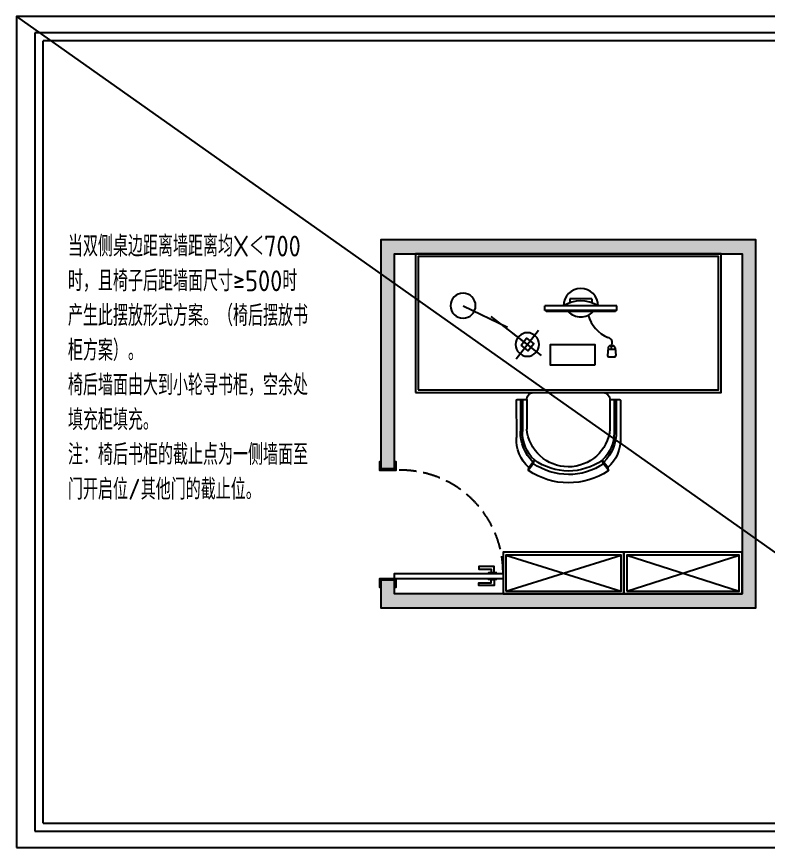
# Model space of a CAD drawing. Extents: x 422240 to 534325, y -8262 to 172635.
# Drawn here: x 489552 to 494962, y 84255 to 90236 of the extents above; entities that cross this region are included whole.
import ezdxf

# ---------------------------------------------------------------- set-up
doc = ezdxf.new("R2010")
doc.units = 0
doc.header["$LTSCALE"] = 1000
doc.header["$MEASUREMENT"] = 0
doc.linetypes.add('DASH', pattern=[0.35, 0.25, -0.1])
for name, color, linetype in [('PM-家具', 146, 'Continuous'), ('WALL', 255, 'Continuous'), ('wipess', 8, 'Continuous'), ('活动家具', 7, 'Continuous')]:
    doc.layers.add(name, color=color, linetype=linetype)
doc.styles.get("Standard").update_dxf_attribs({"font": 'gbenor.shx', "bigfont": 'gbcbig.shx'})

# ---------------------------------------------------------------- blocks, each defined once
blk = doc.blocks.new('书房摆放方案图框')
at = {"color": 251}
for p, q in [((25027, 17757), (372, 17757)), ((372, 17757), (372, 493)), ((372, 493), (25027, 493))]:
    blk.add_line(p, q, dxfattribs=at)
for p, q in [((24853, 17583), (546, 17583)), ((546, 667), (546, 17583)), ((546, 667), (24853, 667))]:
    blk.add_line(p, q)
blk.add_lwpolyline([(-25, 145), (25375, 145), (25375, 18105), (-25, 18105)], close=True)
blk = doc.blocks.new('door-swing-single1')
at = {"color": 0, "linetype": 'ByBlock'}
for points in [[(10, -10), (10, 110), (-50, 110), (-50, 100), (0, 100)], [(0, 0), (0, 100)], [(0, 0), (-50, 0), (-50, -10), (10, -10)], [(10, 0), (48, 0), (48, -780), (10, -780), (10, -10)]]:
    blk.add_lwpolyline(points, dxfattribs=at)
for points in [[(800, 0), (800, 100), (850, 100), (850, 110), (790, 110), (790, -10), (850, -10), (850, 0)], [(5, -715), (-40, -715), (-40, -605), (-20, -605), (-20, -695), (5, -695)], [(53, -715), (98, -715), (98, -605), (78, -605), (78, -695), (53, -695)], [(5, -735), (5, -675), (10, -675), (10, -735)], [(53, -735), (53, -675), (48, -675), (48, -735)]]:
    blk.add_lwpolyline(points, close=True, dxfattribs=at)
at = {"color": 250, "linetype": 'DASH', "ltscale": 0.5}
blk.add_arc((53.8, -42.6), 737.4, 269.54749, 3.31294, dxfattribs=at)
blk = doc.blocks.new('A$C0C407320')
blk.add_wipeout([(-244.3, -90.3), (-264, -110), (-284.9, -136.2), (-301, -162.2), (-321.6, -210.1), (-330.9, -249), (-334.6, -293.5), (-334.5, -575), (-333, -578.5), (-329.5, -580), (-259.4, -580), (-257.4, -594), (-244.8, -615.4), (-231.9, -624.6), (-209.4, -630), (289.4, -629.2), (309.8, -624.9), (327.5, -611.6), (335.3, -599.2), (338, -591.2), (339.4, -579.2), (409.3, -579.2), (412.9, -577.7), (414.3, -574.2), (414.8, -293), (411.6, -250.7), (401.4, -208.2), (387.4, -173.3), (363.5, -133.1), (342.7, -107.5), (330.2, -94.8), (324.5, -89.5), (328.6, -69.4), (327.9, -67.5), (326.6, -66.1), (299.3, -46.1), (255.6, -20.7), (224.7, -7), (191.1, 4.5), (142.8, 15.4), (120.7, 18.4), (94.7, 20.2), (1.4, 19.6), (-48.2, 16.5), (-107.1, 4.4), (-173.1, -21.1), (-206.7, -39.8), (-231.4, -56.5), (-244.3, -66.3), (-246.9, -68.4), (-248.2, -71.5), (-247.7, -73.5), (-246.8, -77.7)]).dxf.layer = 'wipess'
at = {"color": 0}
for p, q in [((-247.7, -73.5), (-244.3, -90.3)), ((-247.4, -73.9), (-213.9, -118.6)), ((-244.3, -90.3), (-204.1, -144.7)), ((-213.9, -118.6), (-203.4, -143.7)), ((294.1, -117.8), (284.1, -141.6)), ((324.5, -89.4), (284.5, -143.5)), ((327.6, -73.1), (294.1, -117.8)), ((327.9, -72.7), (324.5, -89.4)), ((-334.5, -575), (-334.3, -306.3)), ((-289.6, -580), (-289.4, -349.6)), ((369.4, -579.2), (369.6, -339.8)), ((414.3, -574.2), (414.5, -305.4)), ((-259.4, -580), (-259.2, -367.4)), ((339.4, -579.2), (339.6, -366.6)), ((-329.5, -580), (-259.4, -580)), ((339.4, -579.2), (409.3, -579.2)), ((-209.4, -630), (289.4, -629.2))]:
    blk.add_line(p, q, dxfattribs=at)
at = {"color": 252}
for p, q in [((-304.7, -580), (-304.4, -351.7)), ((384.7, -579.2), (385, -350.8))]:
    blk.add_line(p, q, dxfattribs=at)
at = {"color": 0}
for centre, radius, start, end in [((41.6, -494.7), 514.7, 56.37969, 124.09103), ((-60.7, -293.5), 273.9, 132.07905, 182.66395), ((40.2, -395.8), 300.8, 5.56925, 174.59047), ((-244.1, -71.5), 4.14, 133.12278, 216.30489), ((140.9, -292.7), 273.9, 357.33605, 47.92095), ((323.6, -70.1), 5, 323.14068, 52.97161), ((-24.2, -339.9), 265.4, 132.65772, 182.10225), ((-207.8, -141.4), 5, 319.42232, 333.3582), ((289.1, -141.6), 5, 180, 220.57768), ((105.2, -338.4), 264.4, 359.69807, 47.06986), ((-329.5, -575), 5, 180, 270), ((-209.4, -580), 50, 180.0107, 270), ((289.4, -579.2), 50, 270, 359.9893), ((409.3, -574.2), 5, 270, 0)]:
    blk.add_arc(centre, radius, start, end, dxfattribs=at)
at = {"color": 252}
for centre, radius, start, end in [((41.5, -493.6), 453.6, 56.09265, 124.24089), ((41.1, -482.9), 417.8, 54.38427, 125.93574), ((0.9, -345.8), 305.4, 135.00352, 181.10524), ((79.7, -344.9), 305.4, 358.89476, 45.06655)]:
    blk.add_arc(centre, radius, start, end, dxfattribs=at)
blk = doc.blocks.new('电脑组合')
at = {"layer": 'PM-家具', "color": 251}
for p, q in [((-23371.3, 55179.3), (-23531.3, 55179.3)), ((-23531.3, 55179.3), (-23531.3, 55150.6)), ((-23371.3, 55179.3), (-23371.3, 55150.6)), ((-23711.3, 55095.1), (-23711.3, 55129.3)), ((-23191.3, 55129.3), (-23711.3, 55129.3)), ((-23191.3, 55095.1), (-23711.3, 55095.1)), ((-23701.3, 55088.1), (-23701.3, 55095.1)), ((-23201.3, 55088.1), (-23701.3, 55088.1)), ((-23201.3, 55088.1), (-23201.3, 55095.1)), ((-23191.3, 55095.1), (-23191.3, 55129.3)), ((-23232, 54841.9), (-23232, 54846.9)), ((-23232, 54846.9), (-23227, 54846.9)), ((-23232, 54841.9), (-23232, 54846.9)), ((-23232, 54846.9), (-23227, 54846.9)), ((-23227, 54841.9), (-23227, 54846.9)), ((-23227, 54841.9), (-23227, 54846.9)), ((-23254.5, 54826.9), (-23259.5, 54771.9)), ((-23254.5, 54826.9), (-23259.5, 54771.9)), ((-23255.4, 54816.9), (-23203.6, 54816.9)), ((-23255.4, 54816.9), (-23203.6, 54816.9)), ((-23239.5, 54841.9), (-23219.5, 54841.9)), ((-23239.5, 54841.9), (-23219.5, 54841.9)), ((-23229.5, 54816.9), (-23229.5, 54841.9)), ((-23229.5, 54816.9), (-23229.5, 54841.9)), ((-23204.5, 54826.9), (-23199.5, 54771.9)), ((-23204.5, 54826.9), (-23199.5, 54771.9)), ((-23249.5, 54761.9), (-23209.5, 54761.9)), ((-23249.5, 54761.9), (-23209.5, 54761.9))]:
    blk.add_line(p, q, dxfattribs=at)
blk.add_lwpolyline([(-23350.5, 54701.6), (-23670.5, 54701.6), (-23670.5, 54851.6), (-23350.5, 54851.6)], close=True, dxfattribs=at)
for centre, radius, start, end in [((-23451.3, 55129.3), 125, 360, 180), ((-23451.3, 54923.6), 240.7, 58.71551, 121.28449), ((-23451.3, 55175.1), 125, 224.10696, 315.89304), ((-23150, 55138.2), 260.3, 197.08535, 245.94022), ((-23150, 55138.2), 260.3, 197.08535, 245.94022), ((-23262, 54864.2), 36.8, 331.98473, 80.90059), ((-23262, 54864.2), 36.8, 331.98473, 80.90059), ((-23239.5, 54826.9), 15, 90, 180), ((-23239.5, 54826.9), 15, 90, 180), ((-23219.5, 54826.9), 15, 0, 90), ((-23219.5, 54826.9), 15, 0, 90), ((-23249.5, 54771.9), 10, 180, 270), ((-23249.5, 54771.9), 10, 180, 270), ((-23209.5, 54771.9), 10, 270, 0), ((-23209.5, 54771.9), 10, 270, 0)]:
    blk.add_arc(centre, radius, start, end, dxfattribs=at)
blk = doc.blocks.new('desklamp')
at = {"color": 251}
for p, q in [((-1924464.2, -2101437.3), (-1924464.2, -2101792.9)), ((-1924481.4, -2101650.3), (-1924407.5, -2101998.1)), ((-1924385.3, -2102102.4), (-1924439.4, -2101848.1)), ((-1924285.2, -2101948.2), (-1924539.5, -2102002.3))]:
    blk.add_line(p, q, dxfattribs=at)
blk.add_lwpolyline([(-1924387.3, -2101936.7), (-1924450.9, -2101950.2), (-1924437.4, -2102013.8), (-1924373.8, -2102000.3)], close=True, dxfattribs=at)
for centre, radius in [((-1924464.2, -2101437.3), 90.3), ((-1924412.3, -2101975.2), 84.7)]:
    blk.add_circle(centre, radius, dxfattribs=at)
blk = doc.blocks.new('2200书桌')
at = {"layer": 'PM-家具'}
blk.add_lwpolyline([(475451.3, 105118.3), (477651.3, 105118.3), (477651.3, 106118.3), (475451.3, 106118.3)], close=True, dxfattribs=at)
at = {"layer": 'PM-家具', "color": 251}
blk.add_lwpolyline([(475471.3, 105138.3), (477631.3, 105138.3), (477631.3, 106098.3), (475471.3, 106098.3)], close=True, dxfattribs=at)
at = {"layer": 'PM-家具', "color": 251, "xscale": -0.9999999999999999, "rotation": 64.36996794135159}
blk.add_blockref('desklamp', (-2251317.9, -720370.1, 0), dxfattribs=at)
at = {"layer": 'PM-家具', "color": 251}
blk.add_blockref('电脑组合', (500092.2, 50613.4), dxfattribs=at)

msp = doc.modelspace()

# ---------------------------------------------------------------- hatches: boundary and pattern name
at = {"layer": '活动家具'}
h = msp.add_hatch(dxfattribs=at)
h.set_pattern_fill('钢筋混凝土', color=251, scale=10, angle=180)
h.set_pattern_definition([(225, (456421.875, 98585.216), (17.67767, -17.67767), []), (230, (456421.875, 98585.216), (-71.72602, 6.27521), [7.5, -82.5]), (175, (456421.875, 98585.216), (13.87513, -75.21921), [6, -66]), (280.4514, (456415.9, 98585.74), (-57.85094, -68.94395), [6.37402, -70.11421]), (226.1842, (456421.875, 98565.216), (-106.7241, 16.5519), [11.25, -123.75]), (276.6356, (456412.98, 98566.6), (-93.46627, -97.4118), [9.56103, -105.1713]), (171.1842, (456421.88, 98565.22), (-93.4662, -97.41186), [9, -99]), (201, (456411.875, 98570.216), (-59.690705, 40.26189), [7.5, -82.5]), (146, (456411.875, 98570.216), (-24.33153, -72.515), [6, -66]), (251.4514, (456406.9, 98573.57), (-84.02226, -32.25305), [6.37402, -70.11421]), (217.5, (456421.875, 98585.216), (-1.215986, -33.289385), [0, -65.2, 0, -67, 0, -66.25]), (187.5, (456421.875, 98585.216), (-26.306954, -39.44117), [0, -38.2, 0, -63.7, 0, -25.25]), (147.5, (456444.175, 98585.216), (-53.382244, 2.255487), [0, -25, 0, -78, 0, -103.5]), (137.5, (456454.175, 98585.216), (-58.318617, -10.0105), [0, -32.5, 0, -51.8, 0, -73.5])])
h.paths.add_polyline_path([(494772.6, 86079.9), (492272.6, 86079.9), (492272.6, 86179.9), (492172.6, 86179.9), (492172.6, 85979.9), (494872.6, 85979.9), (494872.6, 88629.5), (492172.6, 88629.5), (492172.6, 86979.9), (492272.6, 86979.9), (492272.6, 88529.5), (494772.6, 88529.5)])

# ---------------------------------------------------------------- linework, layer by layer
at = {"layer": 'PM-家具', "color": 251}
for p, q in [((493072.6, 86359.9), (493902.6, 86099.9)), ((493072.6, 86099.9), (493902.6, 86359.9)), ((493942.6, 86359.9), (494752.6, 86099.9)), ((493942.6, 86099.9), (494752.6, 86359.9))]:
    msp.add_line(p, q, dxfattribs=at)
at = {"layer": 'PM-家具'}
for points in [[(493052.6, 86079.9), (493922.6, 86079.9), (493922.6, 86379.9), (493052.6, 86379.9)], [(493922.6, 86079.9), (494772.6, 86079.9), (494772.6, 86379.9), (493922.6, 86379.9)]]:
    msp.add_lwpolyline(points, close=True, dxfattribs=at)
at = {"layer": 'PM-家具', "color": 251}
for points in [[(493072.6, 86099.9), (493902.6, 86099.9), (493902.6, 86359.9), (493072.6, 86359.9)], [(493942.6, 86099.9), (494752.6, 86099.9), (494752.6, 86359.9), (493942.6, 86359.9)]]:
    msp.add_lwpolyline(points, close=True, dxfattribs=at)
at = {"layer": 'WALL'}
msp.add_lwpolyline([(494772.6, 86079.9), (492272.6, 86079.9), (492272.6, 86179.9), (492172.6, 86179.9), (492172.6, 85979.9), (494872.6, 85979.9), (494872.6, 88629.5), (492172.6, 88629.5), (492172.6, 86979.9), (492272.6, 86979.9), (492272.6, 88529.5), (494772.6, 88529.5)], close=True, dxfattribs=at)

# ---------------------------------------------------------------- block references
at = {"xscale": 0.3330153595476334, "yscale": 0.3330153595476334, "zscale": 0.3330153595476334}
msp.add_blockref('书房摆放方案图框', (489560.2, 84207), dxfattribs=at)
at = {"layer": 'PM-家具', "rotation": 90.00000000000001}
msp.add_blockref('door-swing-single1', (492272.6, 86179.9), dxfattribs=at)

# ---------------------------------------------------------------- texts
at = {"insert": (489921.1, 88659.1), "char_height": 150, "attachment_point": 1}
msp.add_mtext_dynamic_manual_height_columns('当双侧桌边距离墙距离均X＜700时，且椅子后距墙面尺寸≥500时产生此摆放形式方案。（椅后摆放书柜方案）。\\P椅后墙面由大到小轮寻书柜，空余处填充柜填充。\\P注：椅后书柜的截止点为一侧墙面至门开启位/其他门的截止位。', width=1734.523, gutter_width=1750, heights=[0], dxfattribs=at)

# ---------------------------------------------------------------- next in the draw order: block references
at = {"layer": 'PM-家具', "xscale": -1, "rotation": 180}
msp.add_blockref('A$C0C407320', (493482.6, 86899.9), dxfattribs=at)

# ---------------------------------------------------------------- next in the draw order: linework, layer by layer
msp.add_line((489551.8, 90236.2), (498010.3, 84255.4))

# ---------------------------------------------------------------- next in the draw order: block references
at = {"layer": 'PM-家具'}
msp.add_blockref('2200书桌', (16971.3, -17588.8), dxfattribs=at)

doc.saveas('drawing.dxf')
